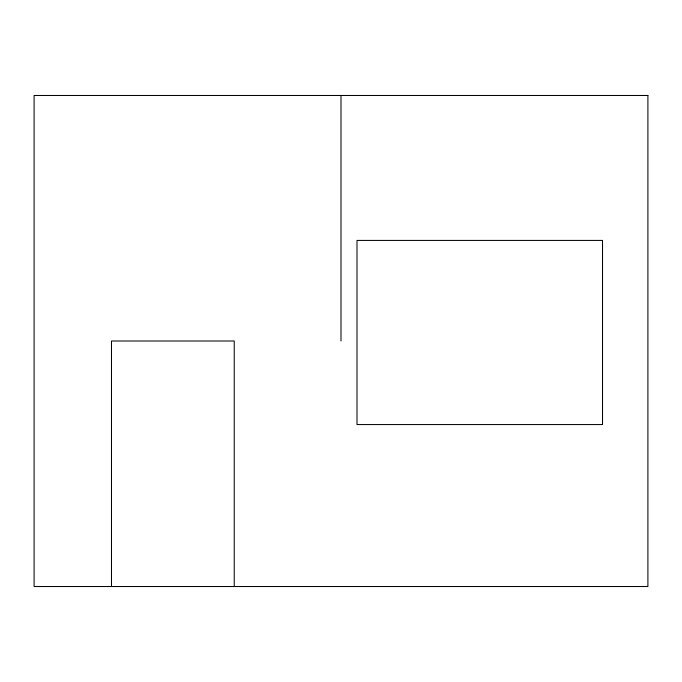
<?xml version="1.0" encoding="UTF-8"?>
<svg xmlns="http://www.w3.org/2000/svg" width="682" height="682" viewBox="0 0 682 682"><rect width="100%" height="100%" fill="white"/><g stroke="black" fill="none" stroke-linecap="round" stroke-linejoin="round"><path stroke-width="1.02" d="M341 95.48L341 341M234.241 586.52L234.241 341L111.481 341L111.481 586.52M647.9 95.48L34.1 95.48L34.1 586.52L647.9 586.52L647.9 95.48M602.521 240.422L357.001 240.422L357.001 424.562L602.521 424.562L602.521 240.422"/></g></svg>
